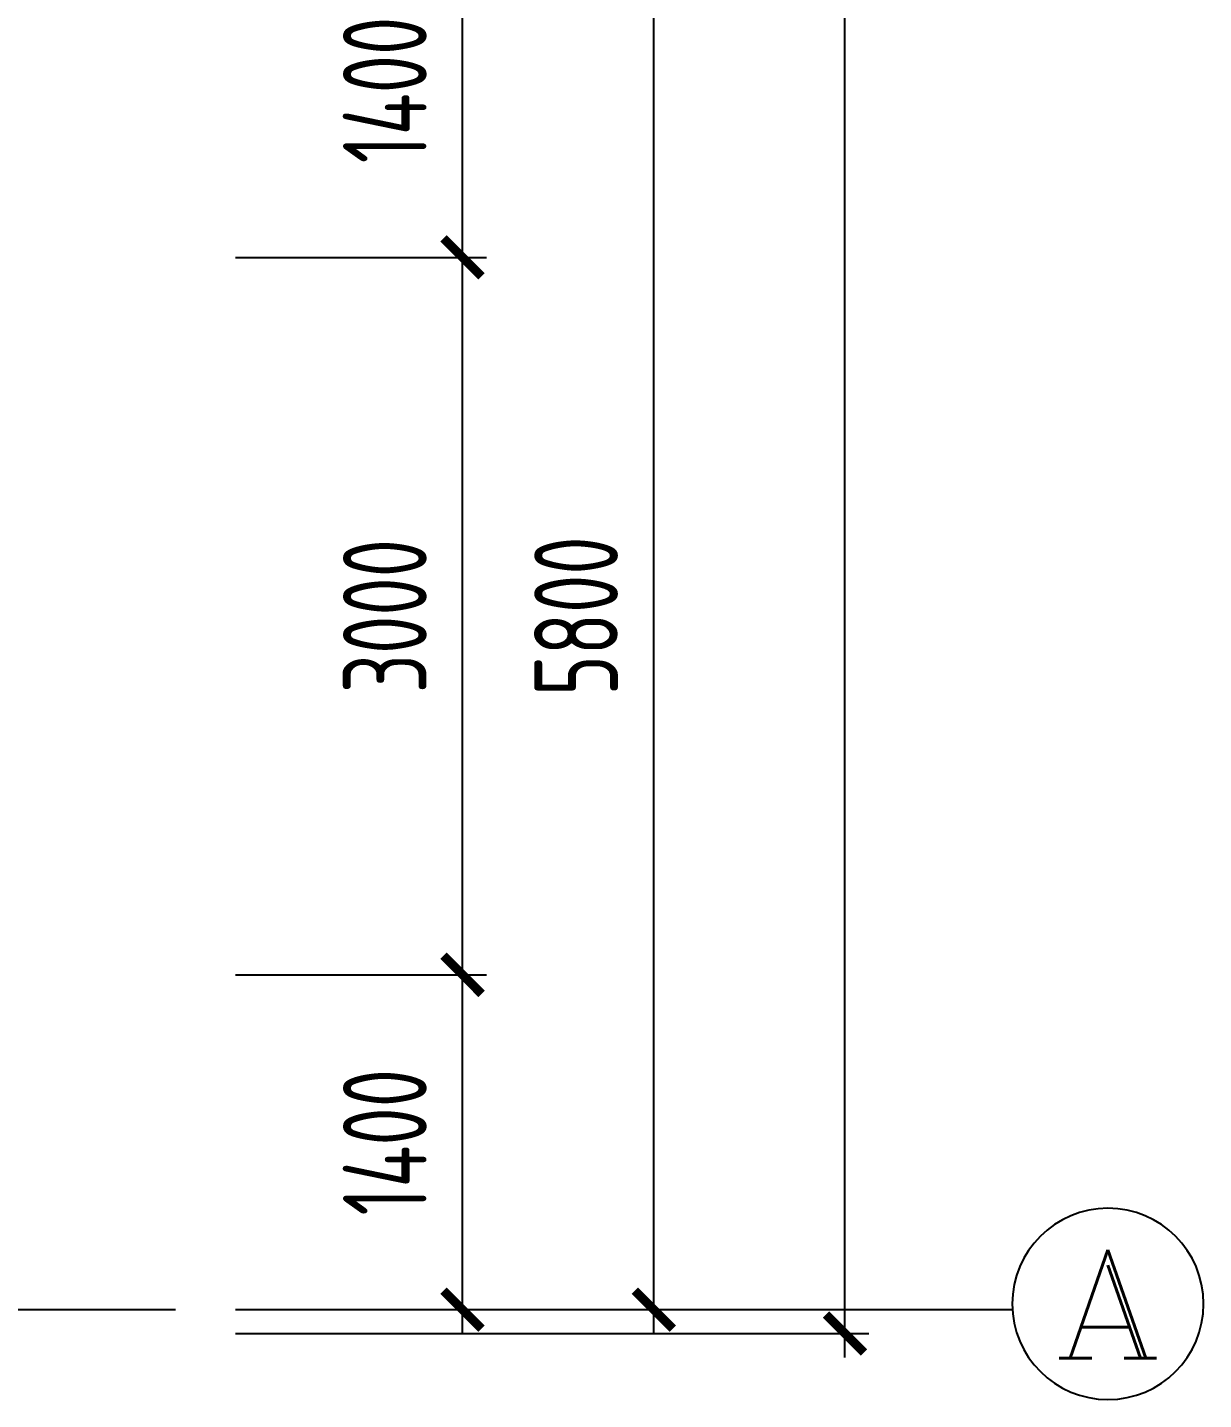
# Model space of a CAD drawing. Extents: x 287065 to 1473467, y 284802 to 344222.
# Drawn here: x 952327 to 957247, y 295936 to 301673 of the extents above; entities that cross this region are included whole.
import ezdxf
from ezdxf.enums import TextEntityAlignment as Align

# ---------------------------------------------------------------- set-up
doc = ezdxf.new("R2010")
doc.units = 0
doc.header["$LTSCALE"] = 1000
doc.linetypes.add('DOTE', pattern=[2.42, 2, -0.2, 0.02, -0.2])
doc.layers.get('0').update_dxf_attribs({"linetype": 'CONTINUOUS'})
doc.layers.get('DEFPOINTS').update_dxf_attribs({"linetype": 'CONTINUOUS'})
for name, color, linetype in [('AXIS', 8, 'DOTE'), ('AXIS_DIM', 3, 'CONTINUOUS'), ('AXIS_TEXT', 3, 'CONTINUOUS'), ('第三道尺寸线', 4, 'CONTINUOUS')]:
    doc.layers.add(name, color=color, linetype=linetype)
doc.styles.add('_TCH_AXIS', font='COMPLEX', dxfattribs={"bigfont": 'GBCBIG'})
doc.styles.add('COMPLEX', font='COMPLEX')
doc.styles.add('TSSD_Dimension', font='tssdeng.shx', dxfattribs={"width": 0.7, "bigfont": 'hztxt.shx'})
doc.dimstyles.new('TSSD_100_100', dxfattribs={"dimtxt": 350, "dimasz": 150, "dimexe": 100, "dimexo": 250, "dimgap": 150, "dimtad": 1, "dimdec": 0, "dimzin": 0, "dimdsep": 46, "dimtxsty": 'TSSD_Dimension', "dimblk": 'ARCHTICK', "dimcen": 0, "dimdle": 100, "dimclrd": 3, "dimclre": 3, "dimclrt": 7, "dimadec": 0, "dimazin": 0, "dimtfac": 1, "dimtdec": 0, "dimtix": 1, "dimtmove": 2, "dimatfit": 3, "dimfxl": 100, "dimtolj": 1, "dimtzin": 0, "dimarcsym": 0})

# ---------------------------------------------------------------- blocks, each defined once
blk = doc.blocks.new('_ARCHTICK')
at = {"color": 0}
blk.add_lwpolyline([(-0.53, -0.53, 0.25, 0.25, 0), (0.53, 0.53, 0.5, 0.5, 0)], format="xyseb", dxfattribs=at)
blk = doc.blocks.new('*D385')
at = {"layer": 'DEFPOINTS', "color": 0}
for p in [(952947, 302111.7), (954147, 302111.7), (952947, 300711.7)]:
    blk.add_point(p, dxfattribs=at)
at = {"layer": '第三道尺寸线', "color": 3, "lineweight": -2}
for p, q in [((954147, 300611.7), (954147, 302211.7)), ((953197, 302111.7), (954247, 302111.7)), ((953197, 300711.7), (954247, 300711.7))]:
    blk.add_line(p, q, dxfattribs=at)
at = {"layer": '第三道尺寸线', "color": 3, "lineweight": -2, "xscale": 150, "yscale": 150, "zscale": 150}
for p, rotation in [((954147, 302111.7), 90), ((954147, 300711.7), 270)]:
    blk.add_blockref('_ARCHTICK', p, dxfattribs=dict(at, rotation=rotation))
at = {"layer": '第三道尺寸线', "color": 7, "insert": (953822, 301411.7), "char_height": 350, "attachment_point": 5, "rotation": 90, "style": 'TSSD_Dimension'}
blk.add_mtext('\\A1;1400', dxfattribs=at)
blk = doc.blocks.new('*D386')
at = {"layer": 'DEFPOINTS', "color": 0}
for p in [(952947, 300711.7), (954147, 300711.7), (952947, 297711.7)]:
    blk.add_point(p, dxfattribs=at)
at = {"layer": '第三道尺寸线', "color": 3, "lineweight": -2}
for p, q in [((954147, 297611.7), (954147, 300811.7)), ((953197, 300711.7), (954247, 300711.7)), ((953197, 297711.7), (954247, 297711.7))]:
    blk.add_line(p, q, dxfattribs=at)
at = {"layer": '第三道尺寸线', "color": 3, "lineweight": -2, "xscale": 150, "yscale": 150, "zscale": 150}
for p, rotation in [((954147, 300711.7), 90), ((954147, 297711.7), 270)]:
    blk.add_blockref('_ARCHTICK', p, dxfattribs=dict(at, rotation=rotation))
at = {"layer": '第三道尺寸线', "color": 7, "insert": (953822, 299211.7), "char_height": 350, "attachment_point": 5, "rotation": 90, "style": 'TSSD_Dimension'}
blk.add_mtext('\\A1;3000', dxfattribs=at)
blk = doc.blocks.new('*D387')
at = {"layer": 'DEFPOINTS', "color": 0}
for p in [(952947, 297711.7), (954147, 297711.7), (952947, 296311.7)]:
    blk.add_point(p, dxfattribs=at)
at = {"layer": '第三道尺寸线', "color": 3, "lineweight": -2}
for p, q in [((954147, 296211.7), (954147, 297811.7)), ((953197, 297711.7), (954247, 297711.7)), ((953197, 296311.7), (954247, 296311.7))]:
    blk.add_line(p, q, dxfattribs=at)
at = {"layer": '第三道尺寸线', "color": 3, "lineweight": -2, "xscale": 150, "yscale": 150, "zscale": 150}
for p, rotation in [((954147, 297711.7), 90), ((954147, 296311.7), 270)]:
    blk.add_blockref('_ARCHTICK', p, dxfattribs=dict(at, rotation=rotation))
at = {"layer": '第三道尺寸线', "color": 7, "insert": (953822, 297011.7), "char_height": 350, "attachment_point": 5, "rotation": 90, "style": 'TSSD_Dimension'}
blk.add_mtext('\\A1;1400', dxfattribs=at)
blk = doc.blocks.new('*D315')
at = {"layer": 'AXIS_DIM', "color": 3, "lineweight": -2}
for p, q in [((954947, 296211.7), (954947, 302211.7)), ((953197, 302111.7), (955047, 302111.7)), ((953197, 296311.7), (955047, 296311.7))]:
    blk.add_line(p, q, dxfattribs=at)
at = {"layer": 'DEFPOINTS', "color": 0}
for p in [(952947, 302111.7), (954947, 302111.7), (952947, 296311.7)]:
    blk.add_point(p, dxfattribs=at)
at = {"layer": 'AXIS_DIM', "color": 3, "lineweight": -2, "xscale": 150, "yscale": 150, "zscale": 150}
for p, rotation in [((954947, 302111.7), 90), ((954947, 296311.7), 270)]:
    blk.add_blockref('_ARCHTICK', p, dxfattribs=dict(at, rotation=rotation))
at = {"layer": 'AXIS_DIM', "color": 7, "insert": (954622, 299211.7), "char_height": 350, "attachment_point": 5, "rotation": 90, "style": 'TSSD_Dimension'}
blk.add_mtext('\\A1;5800', dxfattribs=at)
blk = doc.blocks.new('*D320')
at = {"layer": 'AXIS_DIM', "color": 3, "lineweight": -2}
for p, q in [((955747, 296111.7), (955747, 321311.7)), ((953197, 321211.7), (955847, 321211.7)), ((953197, 296211.7), (955847, 296211.7))]:
    blk.add_line(p, q, dxfattribs=at)
at = {"layer": 'DEFPOINTS', "color": 0}
for p in [(952947, 321211.7), (955747, 321211.7), (952947, 296211.7)]:
    blk.add_point(p, dxfattribs=at)
at = {"layer": 'AXIS_DIM', "color": 3, "lineweight": -2, "xscale": 150, "yscale": 150, "zscale": 150}
for p, rotation in [((955747, 321211.7), 90), ((955747, 296211.7), 270)]:
    blk.add_blockref('_ARCHTICK', p, dxfattribs=dict(at, rotation=rotation))
at = {"layer": 'AXIS_DIM', "color": 7, "insert": (955422, 308711.7), "char_height": 350, "attachment_point": 5, "rotation": 90, "style": 'TSSD_Dimension'}
blk.add_mtext('\\A1;25000', dxfattribs=at)
blk = doc.blocks.new('_AXISO')
blk.add_circle((0, 0), 0.5)
at = {"layer": 'AXIS_TEXT', "style": 'COMPLEX', "width": 1.041667}
blk.add_attdef('A', text='', height=0.56, dxfattribs=at).set_placement((-0.25, -0.28), (0.25, -0.28), align=Align.FIT)

msp = doc.modelspace()

# ---------------------------------------------------------------- linework, layer by layer
at = {"layer": 'AXIS'}
msp.add_line((886646.971, 296311.708), (952946.971, 296311.708), dxfattribs=at)
at = {"layer": 'AXIS_TEXT'}
msp.add_line((953196.971, 296311.708), (956446.971, 296311.708), dxfattribs=at)

# ---------------------------------------------------------------- block references
ref = msp.add_blockref('_AXISO', (956846.971, 296335.726), dxfattribs=dict(at, xscale=-800, yscale=800, zscale=800))
ref.add_attrib('A', 'A', dxfattribs={"height": 452.548, "style": '_TCH_AXIS', "width": 1.166667}).set_placement((956620.697, 296109.452), (957073.245, 296109.452), align=Align.FIT)

# ---------------------------------------------------------------- dimensions: what is measured, and where the dimension line sits
at = {"layer": 'AXIS_DIM'}
for p1, p2, distance, picture, middle in [((952946.971, 296211.708), (952946.971, 321211.708), -2800, '*D320', (955421.971, 308711.708)), ((952946.971, 296311.708), (952946.971, 302111.708), -2000, '*D315', (954621.971, 299211.708))]:
    dim = msp.add_aligned_dim(p1=p1, p2=p2, distance=distance, dimstyle='TSSD_100_100', dxfattribs=at)
    dim.commit()
    dim.dimension.update_dxf_attribs({"geometry": picture, "text_midpoint": middle})
at = {"layer": '第三道尺寸线'}
for p1, p2, picture, middle in [((952946.971, 300711.708), (952946.971, 302111.708), '*D385', (953821.971, 301411.708)), ((952946.971, 297711.708), (952946.971, 300711.708), '*D386', (953821.971, 299211.708)), ((952946.971, 296311.708), (952946.971, 297711.708), '*D387', (953821.971, 297011.708))]:
    dim = msp.add_aligned_dim(p1=p1, p2=p2, distance=-1200, dimstyle='TSSD_100_100', dxfattribs=at)
    dim.commit()
    dim.dimension.update_dxf_attribs({"geometry": picture, "text_midpoint": middle})

doc.saveas('drawing.dxf')
